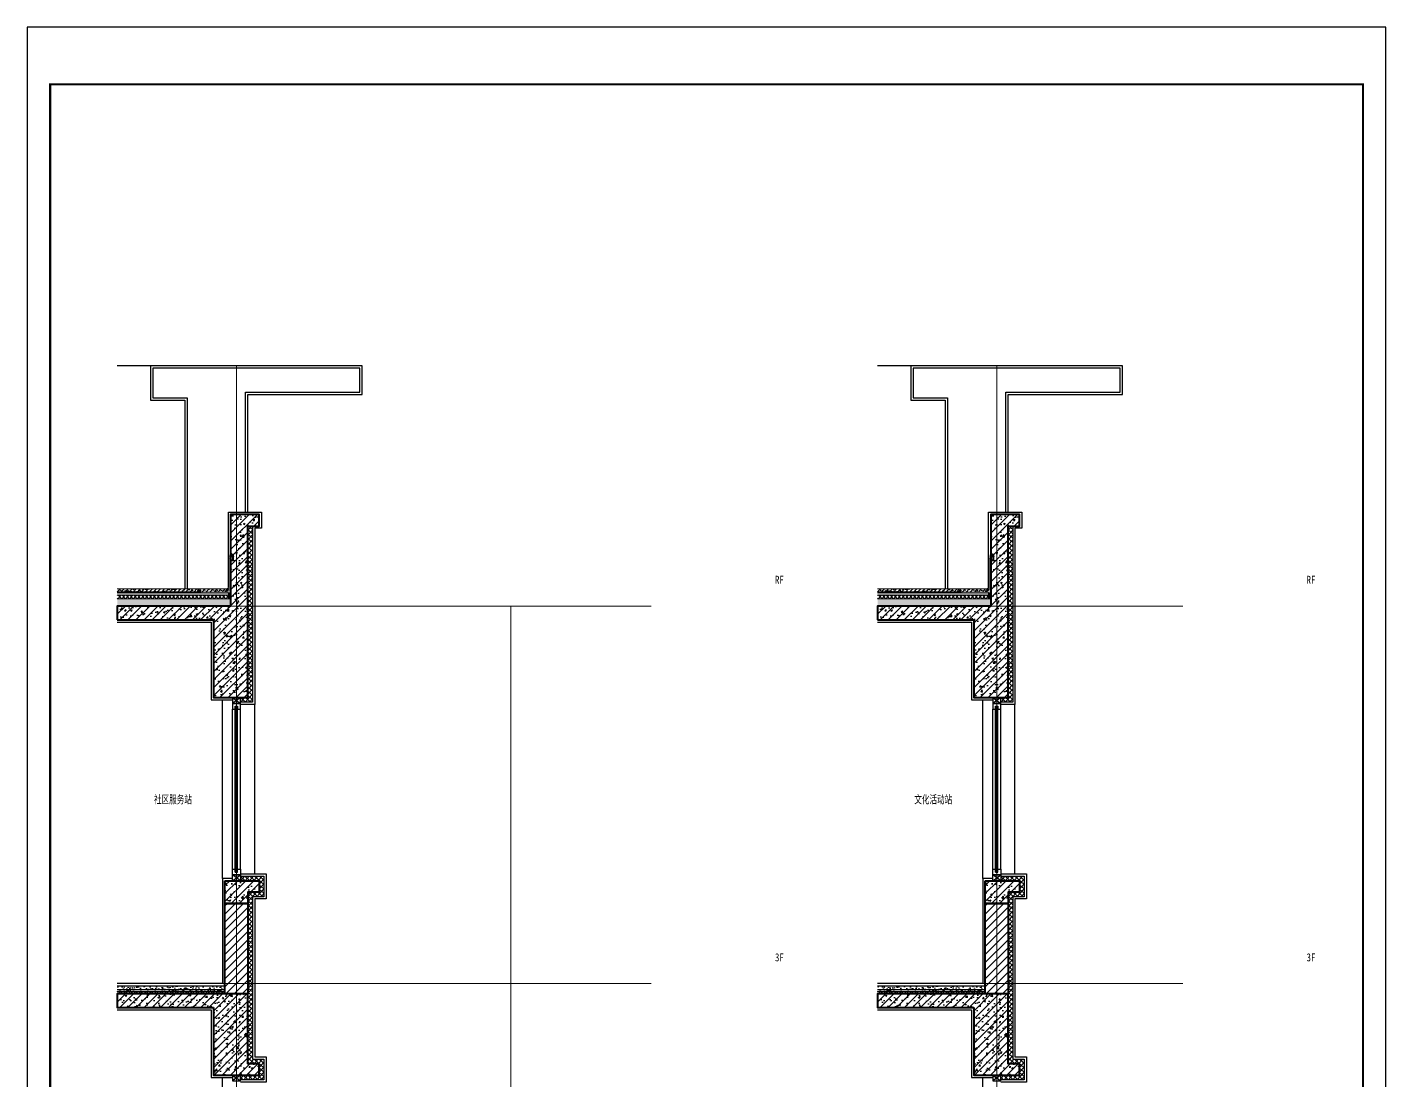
# Model space of a CAD drawing. Extents: x 1188826 to 1909461, y 608442 to 1651179.
# Drawn here: x 1278970 to 1290850, y 633941 to 643152 of the extents above; entities that cross this region are included whole.
import ezdxf

# ---------------------------------------------------------------- set-up
doc = ezdxf.new("R2010")
doc.units = 0
doc.header["$LTSCALE"] = 1000
doc.header["$MEASUREMENT"] = 0
for name, pattern in [('ACAD_ISO10W100', [18.5, 12, -3, 0.5, -3]), ('DOTE', [2.42, 2, -0.2, 0.02, -0.2]), ('HIDDEN2', [0.1875, 0.125, -0.0625])]:
    doc.linetypes.add(name, pattern=pattern)
for name, color, linetype, lineweight in [('3-大样填充', 8, 'Continuous', 5), ('DOTE', 19, 'DOTE', 9), ('PUB_HATCH', 8, 'Continuous', 9), ('WALL', 9, 'Continuous', 40), ('粉刷', 37, 'Continuous', 9)]:
    doc.layers.add(name, color=color, linetype=linetype, lineweight=lineweight)
for name, color, linetype in [('A-HATH(填充)', 8, 'Continuous'), ('A-LM-W(窗框)', 146, 'Continuous'), ('A-TEXT(房间)', 243, 'Continuous'), ('A-WA-I(保温层)', 40, 'Continuous'), ('A-WA-M(面层)', 43, 'Continuous'), ('PUB_TEXT', 4, 'Continuous'), ('图框', 140, 'Continuous'), ('立面-2', 45, 'Continuous'), ('辅助线', 251, 'Continuous'), ('防水层', 192, 'Continuous')]:
    doc.layers.add(name, color=color, linetype=linetype)
doc.styles.add('TXT', font='simplex.shx', dxfattribs={"width": 0.8, "bigfont": 'hztxt.shx'})
doc.styles.add('黑体', font='simhei.ttf')
pattern_1 = [(47.8624052, (-18682.97, 1), (-20.97382044, 18.97631373), []), (137.8624052, (-18682.97, 1), (-18.97631373, -20.97382044), [])]
pattern_2 = [(47.8624052, (-12035.2, 1), (-20.97382044, 18.97631373), []), (137.8624052, (-12035.2, 1), (-18.97631373, -20.97382044), [])]

msp = doc.modelspace()

# ---------------------------------------------------------------- hatches: boundary and pattern name
at = {"layer": '3-大样填充'}
h = msp.add_hatch(dxfattribs=at)
h.set_pattern_fill('粉刷', color=256, scale=10)
h.set_pattern_definition([(37.5, (6698.922, 1171623.02), (-1.25986716, 38.5364754), [0, -30.4, 0, -34, 0, -32.5]), (7.5, (6698.92, 1171623.02), (35.3955341, 56.4429213), [0, -16.4, 0, -27.4, 0, -10.5]), (327.5, (6674.322, 1171623.02), (62.2828372, 0.1131811), [0, -10, 0, -36, 0, -47]), (317.5, (6674.32, 1171623.02), (60.122532, 17.5535113), [0, -5, 0, -23.6, 0, -27])])
h.paths.add_polyline_path([(1280699, 634721), (1280699, 634741), (1279757, 634741), (1279757, 634721)])
h = msp.add_hatch(dxfattribs=at)
h.set_pattern_fill('ANSI37,_O', color=256, scale=20)
h.set_pattern_definition([(45, (6698.922, 1171633.02), (-22.4506403, 22.4506403), []), (135, (6698.922, 1171633.02), (-22.4506403, -22.4506403), [])])
h.paths.add_polyline_path([(1280699, 634701), (1280699, 634721), (1279757, 634721), (1279757, 634701)])
h = msp.add_hatch(dxfattribs=at)
h.set_pattern_fill('粉刷', color=256, scale=10)
h.set_pattern_definition([(37.5, (13346.69, 1171623.02), (-1.25986716, 38.5364754), [0, -30.4, 0, -34, 0, -32.5]), (7.5, (13346.69, 1171623.02), (35.3955341, 56.4429213), [0, -16.4, 0, -27.4, 0, -10.5]), (327.5, (13322.09, 1171623.02), (62.2828372, 0.1131811), [0, -10, 0, -36, 0, -47]), (317.5, (13322.09, 1171623.02), (60.122532, 17.5535113), [0, -5, 0, -23.6, 0, -27])])
h.paths.add_polyline_path([(1287347, 634721), (1287347, 634741), (1286405, 634741), (1286405, 634721)])
h = msp.add_hatch(dxfattribs=at)
h.set_pattern_fill('ANSI37,_O', color=256, scale=20)
h.set_pattern_definition([(45, (13346.69, 1171633.02), (-22.4506403, 22.4506403), []), (135, (13346.69, 1171633.02), (-22.4506403, -22.4506403), [])])
h.paths.add_polyline_path([(1287347, 634701), (1287347, 634721), (1286405, 634721), (1286405, 634701)])
at = {"layer": 'A-HATH(填充)'}
h = msp.add_hatch(dxfattribs=at)
h.set_pattern_fill('钢筋混凝土', color=256, scale=20, style=0)
h.set_pattern_definition([(45, (-31778.207, 9195.664), (-35.355339, 35.355339), []), (50, (-31778.21, 9195.66), (143.4520365, -12.550427), [15, -165]), (355, (-31778.2, 9195.66), (-27.750267, 150.438427), [12, -132]), (100.4514, (-31766.25, 9194.62), (115.701876, 137.887908), [12.748038, -140.228422]), (46.1842, (-31778.2, 9235.66), (213.44821, -33.103803), [22.5, -247.5]), (96.6356, (-31760.42, 9232.9), (186.93254, 194.823574), [19.122058, -210.3426]), (351.1842, (-31778.2, 9235.66), (186.93239, 194.82372), [18, -198]), (21, (-31758.21, 9225.66), (119.38141, -80.523778), [15, -165]), (326, (-31758.2, 9225.66), (48.663066, 145.030009), [12, -132]), (71.4514, (-31748.26, 9218.95), (168.044526, 64.5061), [12.748038, -140.228422]), (37.5, (-31778.207, 9195.664), (2.431971, 66.5787708), [0, -130.4, 0, -134, 0, -132.5]), (7.5, (-31778.21, 9195.664), (52.6139075, 78.8823424), [0, -76.4, 0, -127.4, 0, -50.5]), (327.5, (-31822.807, 9195.664), (106.7644872, -4.5109743), [0, -50, 0, -156, 0, -207]), (317.5, (-31842.81, 9195.66), (116.637234, 20.0209965), [0, -65, 0, -103.6, 0, -147])])
h.paths.add_polyline_path([(1279757, 637971), (1280599, 637971), (1280599, 637291), (1280899, 637291), (1280899, 638791), (1280999, 638791), (1280999, 638891), (1280749, 638891), (1280749, 638091), (1279757, 638091)])
h = msp.add_hatch(dxfattribs=at)
h.set_pattern_fill('钢筋混凝土', color=256, scale=20, style=0)
h.set_pattern_definition([(45, (-25130.44, 9195.664), (-35.355339, 35.355339), []), (50, (-25130.44, 9195.66), (143.4520365, -12.550427), [15, -165]), (355, (-25130.44, 9195.66), (-27.750267, 150.438427), [12, -132]), (100.4514, (-25118.48, 9194.62), (115.701876, 137.887908), [12.748038, -140.228422]), (46.1842, (-25130.44, 9235.66), (213.44821, -33.103803), [22.5, -247.5]), (96.6356, (-25112.65, 9232.9), (186.93254, 194.823574), [19.122058, -210.3426]), (351.1842, (-25130.44, 9235.66), (186.93239, 194.82372), [18, -198]), (21, (-25110.44, 9225.66), (119.38141, -80.523778), [15, -165]), (326, (-25110.44, 9225.66), (48.663066, 145.030009), [12, -132]), (71.4514, (-25100.49, 9218.95), (168.044526, 64.5061), [12.748038, -140.228422]), (37.5, (-25130.44, 9195.664), (2.431971, 66.5787708), [0, -130.4, 0, -134, 0, -132.5]), (7.5, (-25130.44, 9195.664), (52.6139075, 78.8823424), [0, -76.4, 0, -127.4, 0, -50.5]), (327.5, (-25175.04, 9195.664), (106.7644872, -4.5109743), [0, -50, 0, -156, 0, -207]), (317.5, (-25195.04, 9195.66), (116.637234, 20.0209965), [0, -65, 0, -103.6, 0, -147])])
h.paths.add_polyline_path([(1286405, 637971), (1287247, 637971), (1287247, 637291), (1287547, 637291), (1287547, 638791), (1287647, 638791), (1287647, 638891), (1287397, 638891), (1287397, 638091), (1286405, 638091)])
h = msp.add_hatch(dxfattribs=at)
h.set_pattern_fill('钢筋混凝土', color=256, scale=20, style=0)
h.set_pattern_definition([(45, (-1528.85, -5e-07), (-35.355339, 35.355339), []), (50, (-1528.85, -5e-07), (143.452037, -12.550427), [15, -165]), (355, (-1528.85, -5e-07), (-27.750267, 150.438427), [12, -132]), (100.4514, (-1516.9, -1.05), (115.701876, 137.887908), [12.748038, -140.228422]), (46.1842, (-1528.85, 40), (213.44821, -33.103803), [22.5, -247.5]), (96.6356, (-1511.06, 37.24), (186.93254, 194.823574), [19.122058, -210.3426]), (351.1842, (-1528.85, 40), (186.93239, 194.82372), [18, -198]), (21, (-1508.85, 30), (119.38141, -80.523778), [15, -165]), (326, (-1508.85, 30), (48.663066, 145.030009), [12, -132]), (71.4514, (-1498.9, 23.29), (168.044526, 64.5061), [12.748038, -140.228422]), (37.5, (-1528.85, -5e-07), (2.431971, 66.5787708), [0, -130.4, 0, -134, 0, -132.5]), (7.5, (-1528.85, -5e-07), (52.6139075, 78.8823424), [0, -76.4, 0, -127.4, 0, -50.5]), (327.5, (-1573.45, -5e-07), (106.7644872, -4.5109743), [0, -50, 0, -156, 0, -207]), (317.5, (-1593.45, -5e-07), (116.637234, 20.0209965), [0, -65, 0, -103.6, 0, -147])])
h.paths.add_polyline_path([(1280699, 635691), (1280999, 635691), (1280999, 635591), (1280899, 635591), (1280899, 635491), (1280699, 635491)])
h = msp.add_hatch(dxfattribs=at)
h.set_pattern_fill('钢筋混凝土', color=256, scale=20, style=0)
h.set_pattern_definition([(45, (5118.917, -5e-07), (-35.355339, 35.355339), []), (50, (5118.92, -5e-07), (143.452037, -12.550427), [15, -165]), (355, (5118.92, -5e-07), (-27.750267, 150.438427), [12, -132]), (100.4514, (5130.87, -1.05), (115.701876, 137.887908), [12.748038, -140.228422]), (46.1842, (5118.92, 40), (213.44821, -33.103803), [22.5, -247.5]), (96.6356, (5136.7, 37.24), (186.93254, 194.823574), [19.122058, -210.3426]), (351.1842, (5118.92, 40), (186.93239, 194.82372), [18, -198]), (21, (5138.92, 30), (119.38141, -80.523778), [15, -165]), (326, (5138.92, 30), (48.663066, 145.030009), [12, -132]), (71.4514, (5148.87, 23.29), (168.044526, 64.5061), [12.748038, -140.228422]), (37.5, (5118.917, -5e-07), (2.431971, 66.5787708), [0, -130.4, 0, -134, 0, -132.5]), (7.5, (5118.92, -5e-07), (52.6139075, 78.8823424), [0, -76.4, 0, -127.4, 0, -50.5]), (327.5, (5074.317, -5e-07), (106.7644872, -4.5109743), [0, -50, 0, -156, 0, -207]), (317.5, (5054.32, -5e-07), (116.637234, 20.0209965), [0, -65, 0, -103.6, 0, -147])])
h.paths.add_polyline_path([(1287347, 635691), (1287647, 635691), (1287647, 635591), (1287547, 635591), (1287547, 635491), (1287347, 635491)])
h = msp.add_hatch(dxfattribs=at)
h.set_pattern_fill('钢筋混凝土', color=256, scale=20, style=0)
h.set_pattern_definition([(45, (-18702.944, 0), (-35.355339, 35.355339), []), (50, (-18702.94, 0), (143.452037, -12.550427), [15, -165]), (355, (-18702.94, 0), (-27.750267, 150.438427), [12, -132]), (100.4514, (-18690.99, -1.05), (115.701876, 137.887908), [12.748038, -140.228422]), (46.1842, (-18702.94, 40), (213.44821, -33.103803), [22.5, -247.5]), (96.6356, (-18685.16, 37.24), (186.93254, 194.823574), [19.122058, -210.3426]), (351.1842, (-18702.94, 40), (186.93239, 194.82372), [18, -198]), (21, (-18682.94, 30), (119.38141, -80.523778), [15, -165]), (326, (-18682.94, 30), (48.663066, 145.030009), [12, -132]), (71.4514, (-18673, 23.29), (168.044526, 64.5061), [12.748038, -140.228422]), (37.5, (-18702.944, 0), (2.431971, 66.5787708), [0, -130.4, 0, -134, 0, -132.5]), (7.5, (-18702.944, 0), (52.6139075, 78.8823424), [0, -76.4, 0, -127.4, 0, -50.5]), (327.5, (-18747.544, 0), (106.7644872, -4.5109743), [0, -50, 0, -156, 0, -207]), (317.5, (-18767.54, 0), (116.637234, 20.0209965), [0, -65, 0, -103.6, 0, -147])])
h.paths.add_polyline_path([(1280599, 634581), (1280599, 633991), (1280999, 633991), (1280999, 634091), (1280899, 634091), (1280899, 634701), (1279757, 634701), (1279757, 634581)])
h = msp.add_hatch(dxfattribs=at)
h.set_pattern_fill('钢筋混凝土', color=256, scale=20, style=0)
h.set_pattern_definition([(45, (-12055.176, 0), (-35.355339, 35.355339), []), (50, (-12055.18, 0), (143.452037, -12.550427), [15, -165]), (355, (-12055.18, 0), (-27.750267, 150.438427), [12, -132]), (100.4514, (-12043.22, -1.05), (115.701876, 137.887908), [12.748038, -140.228422]), (46.1842, (-12055.18, 40), (213.44821, -33.103803), [22.5, -247.5]), (96.6356, (-12037.39, 37.24), (186.93254, 194.823574), [19.122058, -210.3426]), (351.1842, (-12055.18, 40), (186.93239, 194.82372), [18, -198]), (21, (-12035.18, 30), (119.38141, -80.523778), [15, -165]), (326, (-12035.18, 30), (48.663066, 145.030009), [12, -132]), (71.4514, (-12025.23, 23.29), (168.044526, 64.5061), [12.748038, -140.228422]), (37.5, (-12055.176, 0), (2.431971, 66.5787708), [0, -130.4, 0, -134, 0, -132.5]), (7.5, (-12055.176, 0), (52.6139075, 78.8823424), [0, -76.4, 0, -127.4, 0, -50.5]), (327.5, (-12099.776, 0), (106.7644872, -4.5109743), [0, -50, 0, -156, 0, -207]), (317.5, (-12119.78, 0), (116.637234, 20.0209965), [0, -65, 0, -103.6, 0, -147])])
h.paths.add_polyline_path([(1287247, 634581), (1287247, 633991), (1287647, 633991), (1287647, 634091), (1287547, 634091), (1287547, 634701), (1286405, 634701), (1286405, 634581)])
at = {"layer": 'PUB_HATCH'}
h = msp.add_hatch(dxfattribs=at)
h.set_pattern_fill('多孔材料', color=256, scale=10, angle=2.8624, style=0)
h.set_pattern_definition(pattern_1)
h.paths.add_polyline_path([(1280939, 638791), (1280899, 638791), (1280899, 637291), (1280834, 637291), (1280834, 637251), (1280939, 637251)])
h = msp.add_hatch(dxfattribs=at)
h.set_pattern_fill('多孔材料', color=256, scale=10, angle=2.8624, style=0)
h.set_pattern_definition(pattern_2)
h.paths.add_polyline_path([(1287587, 638791), (1287547, 638791), (1287547, 637291), (1287482, 637291), (1287482, 637251), (1287587, 637251)])
h = msp.add_hatch(dxfattribs=at)
h.set_pattern_fill('钢筋混凝土', color=256, scale=10, style=0)
h.set_pattern_definition([(45, (-57475.85, 14948.714), (-17.67766953, 17.67766953), []), (50, (-57475.85, 14948.714), (71.7260183, -6.2752135), [7.5, -82.5]), (355, (-57475.85, 14948.714), (-13.8751334, 75.2192134), [6, -66]), (100.4514, (-57469.87, 14948.19), (57.8509382, 68.9439542), [6.374019, -70.1142112]), (46.1842, (-57475.85, 14968.71), (106.724105, -16.5519014), [11.25, -123.75]), (96.6356, (-57466.96, 14967.33), (93.4662706, 97.411787), [9.561029, -105.1713]), (351.1842, (-57475.85, 14968.71), (93.4661945, 97.41186), [9, -99]), (21, (-57465.85, 14963.714), (59.6907052, -40.261889), [7.5, -82.5]), (326, (-57465.85, 14963.714), (24.3315332, 72.5150045), [6, -66]), (71.4514, (-57460.875, 14960.36), (84.022263, 32.2530497), [6.374019, -70.1142112]), (37.5, (-57475.85, 14948.714), (1.21598553, 33.2893854), [0, -65.2, 0, -67, 0, -66.25]), (7.5, (-57475.85, 14948.714), (26.30695374, 39.4411712), [0, -38.2, 0, -63.7, 0, -25.25]), (327.5, (-57498.15, 14948.714), (53.3822436, -2.25548717), [0, -25, 0, -78, 0, -103.5]), (317.5, (-57508.15, 14948.714), (58.318617, 10.0104982), [0, -32.5, 0, -51.8, 0, -73.5])])
edge = h.paths.add_edge_path()
edge.add_line((1279757, 638241), (1279757, 638216))
edge.add_line((1279757, 638216), (1280605, 638216))
edge.add_line((1280605, 638216), (1280607, 638219))
edge.add_line((1280607, 638219), (1280710, 638218))
edge.add_arc((1280709, 638240), 22, 270.5308, 361.598)
edge.add_line((1280732, 638241), (1280732, 638261))
edge.add_line((1280732, 638261), (1280729, 638261))
edge.add_arc((1280709, 638261), 20, -90.0001, 0, ccw=False)
edge.add_line((1280709, 638241), (1279757, 638241))
h = msp.add_hatch(dxfattribs=at)
h.set_pattern_fill('AR-SAND', color=256, scale=5, style=0)
h.set_pattern_definition([(37.5, (-18552.944, 0), (-0.400007824, 12.23533093), [0, -9.652, 0, -10.795, 0, -10.31875]), (7.5, (-18552.944, 0), (11.23808208, 17.92062751), [0, -5.207, 0, -8.6995, 0, -3.33375]), (327.5, (-18560.755, 0), (19.774809256, 0.03592962), [0, -3.175, 0, -11.43, 0, -14.9225]), (317.5, (-18560.755, 0), (19.08891131, 5.57323308), [0, -1.5875, 0, -7.493, 0, -8.5725])])
h.paths.add_polyline_path([(1279757, 638216), (1279757, 638206), (1280729, 638206), (1280729, 638216)])
h = msp.add_hatch(dxfattribs=at)
h.set_pattern_fill('AR-SAND', color=256, scale=5, style=0)
h.set_pattern_definition([(37.5, (-193368.145, -27927.669), (-0.400007824, 12.235330933), [0, -9.652, 0, -10.795, 0, -10.31875]), (7.5, (-193368.145, -27927.669), (11.23808208, 17.92062751), [0, -5.207, 0, -8.6995, 0, -3.33375]), (327.5, (-193375.956, -27927.669), (19.774809256, 0.03592962), [0, -3.175, 0, -11.43, 0, -14.9225]), (317.5, (-193375.956, -27927.669), (19.08891131, 5.57323308), [0, -1.5875, 0, -7.493, 0, -8.5725])])
h.paths.add_polyline_path([(1279757, 638206), (1279757, 638186), (1280727, 638187), (1280727, 638207), (1280538, 638206)])
h = msp.add_hatch(dxfattribs=at)
h.set_pattern_fill('ANSI37', color=256, scale=5, style=0)
h.set_pattern_definition([(135, (564450.415, 2670226.4505), (5.612660076, 5.612660076), []), (45, (564450.415, 2670226.4505), (5.612660076, -5.612660076), [])])
h.paths.add_polyline_path([(1280749, 638206), (1280729, 638206), (1280729, 638156), (1280749, 638156)])
h = msp.add_hatch(dxfattribs=at)
h.set_pattern_fill('钢筋混凝土', color=256, scale=10, style=0)
h.set_pattern_definition([(45, (-50828.08, 14948.714), (-17.67766953, 17.67766953), []), (50, (-50828.08, 14948.714), (71.7260183, -6.2752135), [7.5, -82.5]), (355, (-50828.08, 14948.714), (-13.8751334, 75.2192134), [6, -66]), (100.4514, (-50822.104, 14948.19), (57.8509382, 68.9439542), [6.374019, -70.1142112]), (46.1842, (-50828.08, 14968.71), (106.724105, -16.5519014), [11.25, -123.75]), (96.6356, (-50819.19, 14967.33), (93.4662706, 97.411787), [9.561029, -105.1713]), (351.1842, (-50828.08, 14968.71), (93.4661945, 97.41186), [9, -99]), (21, (-50818.08, 14963.714), (59.6907052, -40.261889), [7.5, -82.5]), (326, (-50818.08, 14963.714), (24.3315332, 72.5150045), [6, -66]), (71.4514, (-50813.11, 14960.36), (84.022263, 32.2530497), [6.374019, -70.1142112]), (37.5, (-50828.08, 14948.714), (1.21598553, 33.2893854), [0, -65.2, 0, -67, 0, -66.25]), (7.5, (-50828.08, 14948.714), (26.30695374, 39.4411712), [0, -38.2, 0, -63.7, 0, -25.25]), (327.5, (-50850.38, 14948.714), (53.3822436, -2.25548717), [0, -25, 0, -78, 0, -103.5]), (317.5, (-50860.38, 14948.714), (58.318617, 10.0104982), [0, -32.5, 0, -51.8, 0, -73.5])])
edge = h.paths.add_edge_path()
edge.add_line((1286405, 638241), (1286405, 638216))
edge.add_line((1286405, 638216), (1287253, 638216))
edge.add_line((1287253, 638216), (1287255, 638219))
edge.add_line((1287255, 638219), (1287357, 638218))
edge.add_arc((1287357, 638240), 22, 270.5308, 361.598)
edge.add_line((1287379, 638241), (1287379, 638261))
edge.add_line((1287379, 638261), (1287377, 638261))
edge.add_arc((1287357, 638261), 20, -90.0001, 0, ccw=False)
edge.add_line((1287357, 638241), (1286405, 638241))
h = msp.add_hatch(dxfattribs=at)
h.set_pattern_fill('AR-SAND', color=256, scale=5, style=0)
h.set_pattern_definition([(37.5, (-11905.176, 0), (-0.400007824, 12.23533093), [0, -9.652, 0, -10.795, 0, -10.31875]), (7.5, (-11905.176, 0), (11.23808208, 17.92062751), [0, -5.207, 0, -8.6995, 0, -3.33375]), (327.5, (-11912.987, 0), (19.774809256, 0.03592962), [0, -3.175, 0, -11.43, 0, -14.9225]), (317.5, (-11912.987, 0), (19.08891131, 5.57323308), [0, -1.5875, 0, -7.493, 0, -8.5725])])
h.paths.add_polyline_path([(1286405, 638216), (1286405, 638206), (1287377, 638206), (1287377, 638216)])
h = msp.add_hatch(dxfattribs=at)
h.set_pattern_fill('AR-SAND', color=256, scale=5, style=0)
h.set_pattern_definition([(37.5, (-186720.377, -27927.669), (-0.400007824, 12.235330933), [0, -9.652, 0, -10.795, 0, -10.31875]), (7.5, (-186720.377, -27927.669), (11.23808208, 17.92062751), [0, -5.207, 0, -8.6995, 0, -3.33375]), (327.5, (-186728.188, -27927.669), (19.774809256, 0.03592962), [0, -3.175, 0, -11.43, 0, -14.9225]), (317.5, (-186728.188, -27927.669), (19.08891131, 5.57323308), [0, -1.5875, 0, -7.493, 0, -8.5725])])
h.paths.add_polyline_path([(1286405, 638206), (1286405, 638186), (1287375, 638187), (1287375, 638207), (1287186, 638206)])
h = msp.add_hatch(dxfattribs=at)
h.set_pattern_fill('ANSI37', color=256, scale=5, style=0)
h.set_pattern_definition([(135, (571098.183, 2670226.4505), (5.612660076, 5.612660076), []), (45, (571098.183, 2670226.4505), (5.612660076, -5.612660076), [])])
h.paths.add_polyline_path([(1287397, 638206), (1287377, 638206), (1287377, 638156), (1287397, 638156)])
h = msp.add_hatch(dxfattribs=at)
h.set_pattern_fill('ANSI37', color=256, scale=15, style=0)
h.set_pattern_definition([(45, (-57475.85, 14948.714), (-16.83798023, 16.83798023), []), (135, (-57475.85, 14948.714), (-16.83798023, -16.83798023), [])])
h.paths.add_polyline_path([(1279757, 638186), (1279757, 638156), (1280729, 638156), (1280729, 638186)])
h = msp.add_hatch(dxfattribs=at)
h.set_pattern_fill('加气混凝土', color=256, scale=7.5, style=0)
h.set_pattern_definition([(0, (-57449.3, 14921.26), (45, 90), [0, -90]), (0, (-57501.95, 14909.11), (45, 90), [0, -90]), (0, (-57472.7, 14908.21), (45, 90), [0, -90]), (0, (-57440.75, 14934.76), (45, 90), [0, -90]), (0, (-57478.1, 14903.71), (45, 90), [0, -90]), (0, (-57431.75, 14991.46), (45, 90), [0, -90]), (0, (-57459.2, 14984.26), (45, 90), [0, -90]), (0, (-57444.8, 14973.01), (45, 90), [0, -90]), (0, (-57518.15, 14971.21), (45, 90), [0, -90]), (0, (-57474.05, 14967.16), (45, 90), [0, -90]), (0, (-57491.15, 14944.21), (45, 90), [0, -90]), (0, (-57490.25, 14910.46), (45, 90), [0, -90]), (0, (-57456.5, 14906.86), (45, 90), [0, -90]), (0, (-57431.75, 14946.46), (45, 90), [0, -90]), (0, (-57515.9, 14932.51), (45, 90), [0, -90]), (0, (-57508.25, 14947.81), (45, 90), [0, -90]), (0, (-57473.15, 14941.51), (45, 90), [0, -90]), (0, (-57485.75, 14928.46), (45, 90), [0, -90]), (0, (-57492.95, 14958.16), (45, 90), [0, -90]), (0, (-57481.7, 14991.91), (45, 90), [0, -90]), (0, (-57512.3, 14913.61), (45, 90), [0, -90]), (0, (-57462.8, 14973.46), (45, 90), [0, -90]), (0, (-57504.65, 14974.81), (45, 90), [0, -90]), (0, (-57511.85, 14986.51), (45, 90), [0, -90]), (130.601294, (-57437.2777, 14963.2854), (-224.999997515, 270.00000118), [3.951233, -1655.56665]), (18.4349488, (-57443.706, 14965), (224.99999917, 89.99999934), [4.065786, -565.144185]), (90, (-57443.706, 14961.143), (45, 90), [3.8571426, -176.1428475]), (161.565051, (-57439.849, 14959.857), (-225.00000113, 89.99999329), [4.065786, -565.144185]), (53.1301023, (-57439.849, 14959.857), (45.00000009, 89.99999996), [4.2857145, -445.714275]), (135, (-57436.42, 14914), (-45.00000544, 89.9999939), [3.636549, -250.92189]), (45, (-57441.563, 14914), (44.9999997, 89.99999964), [3.636549, -250.92189]), (135, (-57438.992, 14911.428), (-45.00000544, 89.9999939), [3.636549, -250.92189]), (45, (-57438.992, 14911.428), (44.9999997, 89.99999964), [3.636549, -250.92189]), (116.565051, (-57479.71, 14974.43), (-8e-06, 179.999995), [4.791574, -95.831475]), (180, (-57481.85, 14978.71), (-45, 90), [5.1428574, -84.8571375]), (63.434949, (-57489.135, 14974.43), (4e-07, 179.999999), [4.791574, -95.831475]), (116.565051, (-57486.99, 14970.14), (-8e-06, 179.999995), [4.791574, -95.831475]), (0, (-57486.99, 14970.14), (45, 90), [5.1428574, -84.8571375]), (63.434949, (-57481.85, 14970.14), (4e-07, 179.999999), [4.791574, -95.831475]), (107.102728, (-57445.849, 14943.9997), (-134.999994839, 450.000000726), [5.829202, -2442.435375]), (143.972626, (-57447.5634, 14949.571), (-854.99998916, 629.999999287), [5.829202, -1218.303]), (180, (-57452.28, 14953), (-45, 90), [5.5714284, -84.428565]), (36.0273733, (-57462.5634, 14949.571), (854.999993681, 629.999993208), [5.829202, -1218.303]), (71.5650511, (-57464.278, 14944.428), (135.00000069, 449.99999923), [5.4210474, -563.78892]), (107.102728, (-57462.5634, 14938.8568), (-134.999994839, 450.000000726), [5.829202, -2442.435375]), (143.972626, (-57457.849, 14935.428), (-854.99998916, 629.999999287), [5.829202, -1218.303]), (0, (-57457.85, 14935.43), (45, 90), [5.5714284, -84.428565]), (36.0273733, (-57452.2777, 14935.428), (854.999993681, 629.999993208), [5.829202, -1218.303]), (71.5650511, (-57447.563, 14938.857), (135.00000069, 449.99999923), [5.4210474, -563.78892]), (150.255118, (-57444.992, 14986), (-135.00000032, 89.999998885), [3.455253, -722.14794]), (90, (-57447.99, 14984.285), (45, 90), [3.4285716, -176.5714125]), (29.7448813, (-57447.992, 14984.285), (135.00000008, 89.99999958), [3.455253, -722.14794]), (116.565051, (-57465.99, 14922.14), (-8e-06, 179.999995), [4.791574, -95.831475]), (168.690067, (-57468.135, 14926.428), (-405.0000003, 89.99999774), [4.370588, -913.452825]), (41.1859251, (-57475.849, 14924.2854), (1124.999993184, 989.999991343), [4.5557766, -1908.8703]), (90, (-57475.85, 14920), (45, 90), [4.2857145, -175.714275]), (138.814074, (-57472.4205, 14916.9997), (-1124.999980004, 990.000006305), [4.5557766, -1908.8703]), (16.6992442, (-57472.4205, 14916.9997), (1484.999988827, 449.999995287), [4.4744175, -1874.780625]), (60.9453959, (-57468.135, 14918.2854), (44.99999988, 89.999999204), [4.412413, -1848.800925]), (109.983106, (-57503.7062, 14959.8568), (-225.000000847, 629.999998333), [5.0163003, -2101.829625]), (155.556045, (-57505.4205, 14964.571), (-585.00000223, 269.99999439), [5.178448, -2169.769725]), (24.4439547, (-57514.849, 14964.571), (585.000000292, 269.999998701), [5.178448, -2169.769725]), (70.0168934, (-57516.5634, 14959.8568), (225.000000678, 629.999998437), [5.0163003, -2101.829625]), (109.983106, (-57514.849, 14955.1425), (-225.000000847, 629.999998333), [5.0163003, -2101.829625]), (160.016893, (-57510.135, 14953.428), (-225.000000132, 89.9999959), [5.0163003, -1048.406625]), (19.9831065, (-57510.135, 14953.428), (224.999998765, 89.999999857), [5.0163003, -1048.406625]), (70.0168934, (-57505.4205, 14955.1425), (225.000000678, 629.999998437), [5.0163003, -2101.829625]), (122.005383, (-57470.278, 14951.714), (-45.00000604, 89.999995406), [4.043135, -845.0151]), (18.4349488, (-57476.278, 14953.857), (224.99999917, 89.99999934), [4.065786, -565.144185]), (90, (-57476.278, 14950), (45, 90), [3.8571426, -176.1428475]), (161.565051, (-57472.42, 14948.714), (-225.00000113, 89.99999329), [4.065786, -565.144185]), (54.4623222, (-57472.4205, 14948.714), (314.999999544, 449.999999326), [3.6867105, -1544.731725]), (116.565051, (-57496.42, 14929.86), (-8e-06, 179.999995), [4.791574, -95.831475]), (180, (-57498.56, 14934.14), (-45, 90), [4.7142855, -85.28571]), (59.0362434, (-57505.849, 14929.857), (45.000000146, 89.999999563), [4.997959, -1044.5733]), (120.963756, (-57503.278, 14925.571), (-45.00000615, 89.999995867), [4.997959, -1044.5733]), (0, (-57503.28, 14925.57), (45, 90), [4.7142855, -85.28571]), (63.434949, (-57498.56, 14925.57), (4e-07, 179.999999), [4.791574, -95.831475])])
h.paths.add_polyline_path([(1279757, 638156), (1279757, 638091), (1280749, 638091), (1280749, 638156)])
h = msp.add_hatch(dxfattribs=at)
h.set_pattern_fill('ANSI37', color=256, scale=15, style=0)
h.set_pattern_definition([(45, (-50828.08, 14948.714), (-16.83798023, 16.83798023), []), (135, (-50828.08, 14948.714), (-16.83798023, -16.83798023), [])])
h.paths.add_polyline_path([(1286405, 638186), (1286405, 638156), (1287377, 638156), (1287377, 638186)])
h = msp.add_hatch(dxfattribs=at)
h.set_pattern_fill('加气混凝土', color=256, scale=7.5, style=0)
h.set_pattern_definition([(0, (-50801.53, 14921.26), (45, 90), [0, -90]), (0, (-50854.18, 14909.11), (45, 90), [0, -90]), (0, (-50824.93, 14908.21), (45, 90), [0, -90]), (0, (-50792.98, 14934.76), (45, 90), [0, -90]), (0, (-50830.33, 14903.71), (45, 90), [0, -90]), (0, (-50783.98, 14991.46), (45, 90), [0, -90]), (0, (-50811.43, 14984.26), (45, 90), [0, -90]), (0, (-50797.03, 14973.01), (45, 90), [0, -90]), (0, (-50870.38, 14971.21), (45, 90), [0, -90]), (0, (-50826.28, 14967.16), (45, 90), [0, -90]), (0, (-50843.38, 14944.21), (45, 90), [0, -90]), (0, (-50842.48, 14910.46), (45, 90), [0, -90]), (0, (-50808.73, 14906.86), (45, 90), [0, -90]), (0, (-50783.98, 14946.46), (45, 90), [0, -90]), (0, (-50868.13, 14932.51), (45, 90), [0, -90]), (0, (-50860.48, 14947.81), (45, 90), [0, -90]), (0, (-50825.38, 14941.51), (45, 90), [0, -90]), (0, (-50837.98, 14928.46), (45, 90), [0, -90]), (0, (-50845.18, 14958.16), (45, 90), [0, -90]), (0, (-50833.93, 14991.91), (45, 90), [0, -90]), (0, (-50864.53, 14913.61), (45, 90), [0, -90]), (0, (-50815.03, 14973.46), (45, 90), [0, -90]), (0, (-50856.88, 14974.81), (45, 90), [0, -90]), (0, (-50864.08, 14986.51), (45, 90), [0, -90]), (130.601294, (-50789.5097, 14963.2854), (-224.999997515, 270.00000118), [3.951233, -1655.56665]), (18.4349488, (-50795.938, 14965), (224.99999917, 89.99999934), [4.065786, -565.144185]), (90, (-50795.94, 14961.143), (45, 90), [3.8571426, -176.1428475]), (161.565051, (-50792.081, 14959.857), (-225.00000113, 89.99999329), [4.065786, -565.144185]), (53.1301023, (-50792.081, 14959.857), (45.00000009, 89.99999996), [4.2857145, -445.714275]), (135, (-50788.653, 14914), (-45.00000544, 89.9999939), [3.636549, -250.92189]), (45, (-50793.795, 14914), (44.9999997, 89.99999964), [3.636549, -250.92189]), (135, (-50791.224, 14911.428), (-45.00000544, 89.9999939), [3.636549, -250.92189]), (45, (-50791.224, 14911.428), (44.9999997, 89.99999964), [3.636549, -250.92189]), (116.565051, (-50831.94, 14974.43), (-8e-06, 179.999995), [4.791574, -95.831475]), (180, (-50834.08, 14978.71), (-45, 90), [5.1428574, -84.8571375]), (63.434949, (-50841.37, 14974.43), (4e-07, 179.999999), [4.791574, -95.831475]), (116.565051, (-50839.22, 14970.14), (-8e-06, 179.999995), [4.791574, -95.831475]), (0, (-50839.22, 14970.14), (45, 90), [5.1428574, -84.8571375]), (63.434949, (-50834.08, 14970.14), (4e-07, 179.999999), [4.791574, -95.831475]), (107.102728, (-50798.081, 14943.9997), (-134.999994839, 450.000000726), [5.829202, -2442.435375]), (143.972626, (-50799.7954, 14949.571), (-854.99998916, 629.999999287), [5.829202, -1218.303]), (180, (-50804.51, 14953), (-45, 90), [5.5714284, -84.428565]), (36.0273733, (-50814.7954, 14949.571), (854.999993681, 629.999993208), [5.829202, -1218.303]), (71.5650511, (-50816.51, 14944.428), (135.00000069, 449.99999923), [5.4210474, -563.78892]), (107.102728, (-50814.7954, 14938.8568), (-134.999994839, 450.000000726), [5.829202, -2442.435375]), (143.972626, (-50810.081, 14935.428), (-854.99998916, 629.999999287), [5.829202, -1218.303]), (0, (-50810.08, 14935.43), (45, 90), [5.5714284, -84.428565]), (36.0273733, (-50804.5097, 14935.428), (854.999993681, 629.999993208), [5.829202, -1218.303]), (71.5650511, (-50799.795, 14938.857), (135.00000069, 449.99999923), [5.4210474, -563.78892]), (150.255118, (-50797.224, 14986), (-135.00000032, 89.999998885), [3.455253, -722.14794]), (90, (-50800.224, 14984.285), (45, 90), [3.4285716, -176.5714125]), (29.7448813, (-50800.224, 14984.285), (135.00000008, 89.99999958), [3.455253, -722.14794]), (116.565051, (-50818.22, 14922.14), (-8e-06, 179.999995), [4.791574, -95.831475]), (168.690067, (-50820.367, 14926.428), (-405.0000003, 89.99999774), [4.370588, -913.452825]), (41.1859251, (-50828.081, 14924.2854), (1124.999993184, 989.999991343), [4.5557766, -1908.8703]), (90, (-50828.08, 14920), (45, 90), [4.2857145, -175.714275]), (138.814074, (-50824.6525, 14916.9997), (-1124.999980004, 990.000006305), [4.5557766, -1908.8703]), (16.6992442, (-50824.6525, 14916.9997), (1484.999988827, 449.999995287), [4.4744175, -1874.780625]), (60.9453959, (-50820.367, 14918.2854), (44.99999988, 89.999999204), [4.412413, -1848.800925]), (109.983106, (-50855.9382, 14959.8568), (-225.000000847, 629.999998333), [5.0163003, -2101.829625]), (155.556045, (-50857.6525, 14964.571), (-585.00000223, 269.99999439), [5.178448, -2169.769725]), (24.4439547, (-50867.081, 14964.571), (585.000000292, 269.999998701), [5.178448, -2169.769725]), (70.0168934, (-50868.7954, 14959.8568), (225.000000678, 629.999998437), [5.0163003, -2101.829625]), (109.983106, (-50867.081, 14955.1425), (-225.000000847, 629.999998333), [5.0163003, -2101.829625]), (160.016893, (-50862.367, 14953.428), (-225.000000132, 89.9999959), [5.0163003, -1048.406625]), (19.9831065, (-50862.367, 14953.428), (224.999998765, 89.999999857), [5.0163003, -1048.406625]), (70.0168934, (-50857.6525, 14955.1425), (225.000000678, 629.999998437), [5.0163003, -2101.829625]), (122.005383, (-50822.51, 14951.714), (-45.00000604, 89.999995406), [4.043135, -845.0151]), (18.4349488, (-50828.51, 14953.857), (224.99999917, 89.99999934), [4.065786, -565.144185]), (90, (-50828.51, 14950), (45, 90), [3.8571426, -176.1428475]), (161.565051, (-50824.653, 14948.714), (-225.00000113, 89.99999329), [4.065786, -565.144185]), (54.4623222, (-50824.6525, 14948.714), (314.999999544, 449.999999326), [3.6867105, -1544.731725]), (116.565051, (-50848.65, 14929.86), (-8e-06, 179.999995), [4.791574, -95.831475]), (180, (-50850.795, 14934.14), (-45, 90), [4.7142855, -85.28571]), (59.0362434, (-50858.081, 14929.857), (45.000000146, 89.999999563), [4.997959, -1044.5733]), (120.963756, (-50855.51, 14925.571), (-45.00000615, 89.999995867), [4.997959, -1044.5733]), (0, (-50855.51, 14925.57), (45, 90), [4.7142855, -85.28571]), (63.434949, (-50850.795, 14925.57), (4e-07, 179.999999), [4.791574, -95.831475])])
h.paths.add_polyline_path([(1286405, 638156), (1286405, 638091), (1287397, 638091), (1287397, 638156)])
h = msp.add_hatch(dxfattribs=at)
h.set_pattern_fill('多孔材料', color=256, scale=10, angle=2.8624, style=0)
h.set_pattern_definition(pattern_1)
h.paths.add_polyline_path([(1281039, 635731), (1280834, 635731), (1280834, 635691), (1280999, 635691), (1280999, 635591), (1280899, 635591), (1280899, 635491), (1280899, 634091), (1280999, 634091), (1280999, 633991), (1280834, 633991), (1280834, 633951), (1281039, 633951), (1281039, 634131), (1280939, 634131), (1280939, 635551), (1281039, 635551)])
h = msp.add_hatch(dxfattribs=at)
h.set_pattern_fill('多孔材料', color=256, scale=10, angle=2.8624, style=0)
h.set_pattern_definition(pattern_2)
h.paths.add_polyline_path([(1287687, 635731), (1287482, 635731), (1287482, 635691), (1287647, 635691), (1287647, 635591), (1287547, 635591), (1287547, 635491), (1287547, 634091), (1287647, 634091), (1287647, 633991), (1287482, 633991), (1287482, 633951), (1287687, 633951), (1287687, 634131), (1287587, 634131), (1287587, 635551), (1287687, 635551)])
h = msp.add_hatch(dxfattribs=at)
h.set_pattern_fill('普通砖', color=256, scale=20, style=0)
h.set_pattern_definition([(45, (-31928.207, 9231.566), (-35.3553532, 35.3553532), [])])
h.paths.add_polyline_path([(1280699, 635491), (1280899, 635491), (1280899, 634701), (1280699, 634701)])
h = msp.add_hatch(dxfattribs=at)
h.set_pattern_fill('普通砖', color=256, scale=20, style=0)
h.set_pattern_definition([(45, (-25280.44, 9231.566), (-35.3553532, 35.3553532), [])])
h.paths.add_polyline_path([(1287347, 635491), (1287547, 635491), (1287547, 634701), (1287347, 634701)])
at = {"layer": 'PUB_HATCH', "linetype": 'Continuous'}
h = msp.add_hatch(dxfattribs=at)
h.set_pattern_fill('混凝土', color=256, scale=10, style=0)
h.set_pattern_definition([(50, (890664.27, 261183.11), (71.726018, -6.2752135), [7.5, -82.5]), (355, (890664.27, 261183.11), (-13.875133, 75.219213), [6, -66]), (100.4514, (890670.244, 261182.59), (57.850938, 68.943954), [6.374019, -70.114211]), (46.1842, (890664.27, 261203.11), (106.724105, -16.551901), [11.25, -123.75]), (96.6356, (890673.16, 261201.73), (93.46627, 97.411787), [9.561029, -105.1713]), (351.1842, (890664.27, 261203.11), (93.466195, 97.41186), [9, -99]), (21, (890674.27, 261198.11), (59.690705, -40.261889), [7.5, -82.5]), (326, (890674.27, 261198.11), (24.331533, 72.515005), [6, -66]), (71.4514, (890679.24, 261194.756), (84.022263, 32.25305), [6.374019, -70.114211]), (37.5, (890664.267, 261183.11), (1.2159855, 33.2893854), [0, -65.2, 0, -67, 0, -66.25]), (7.5, (890664.267, 261183.11), (26.3069537, 39.4411712), [0, -38.2, 0, -63.7, 0, -25.25]), (327.5, (890641.967, 261183.11), (53.3822436, -2.2554872), [0, -25, 0, -78, 0, -103.5]), (317.5, (890631.967, 261183.11), (58.318617, 10.0104982), [0, -32.5, 0, -51.8, 0, -73.5])])
h.paths.add_polyline_path([(1280699, 634741), (1280699, 634771), (1279757, 634771), (1279757, 634741)])
h = msp.add_hatch(dxfattribs=at)
h.set_pattern_fill('混凝土', color=256, scale=10, style=0)
h.set_pattern_definition([(50, (897312.035, 261183.11), (71.726018, -6.2752135), [7.5, -82.5]), (355, (897312.035, 261183.11), (-13.875133, 75.219213), [6, -66]), (100.4514, (897318.01, 261182.59), (57.850938, 68.943954), [6.374019, -70.114211]), (46.1842, (897312.035, 261203.11), (106.724105, -16.551901), [11.25, -123.75]), (96.6356, (897320.93, 261201.73), (93.46627, 97.411787), [9.561029, -105.1713]), (351.1842, (897312.04, 261203.11), (93.466195, 97.41186), [9, -99]), (21, (897322.035, 261198.11), (59.690705, -40.261889), [7.5, -82.5]), (326, (897322.035, 261198.11), (24.331533, 72.515005), [6, -66]), (71.4514, (897327.01, 261194.756), (84.022263, 32.25305), [6.374019, -70.114211]), (37.5, (897312.035, 261183.11), (1.2159855, 33.2893854), [0, -65.2, 0, -67, 0, -66.25]), (7.5, (897312.035, 261183.11), (26.3069537, 39.4411712), [0, -38.2, 0, -63.7, 0, -25.25]), (327.5, (897289.735, 261183.11), (53.3822436, -2.2554872), [0, -25, 0, -78, 0, -103.5]), (317.5, (897279.735, 261183.11), (58.318617, 10.0104982), [0, -32.5, 0, -51.8, 0, -73.5])])
h.paths.add_polyline_path([(1287347, 634741), (1287347, 634771), (1286405, 634771), (1286405, 634741)])

# ---------------------------------------------------------------- linework, layer by layer
at = {"layer": 'A-LM-W(窗框)'}
for p, q in [((1280764, 637291), (1280834, 637241)), ((1280834, 637291), (1280764, 637241)), ((1287412, 637291), (1287482, 637241)), ((1287482, 637291), (1287412, 637241)), ((1280764, 635791), (1280764, 637191)), ((1280788, 635766, 0), (1280788, 637191, 0)), ((1280794, 635766, 0), (1280794, 637191, 0)), ((1280804, 635766, 0), (1280804, 637191, 0)), ((1280810, 635766, 0), (1280810, 637191, 0)), ((1280834, 635791), (1280834, 637191)), ((1287412, 635791), (1287412, 637191)), ((1287436, 635766, 0), (1287436, 637191, 0)), ((1287442, 635766, 0), (1287442, 637191, 0)), ((1287452, 635766, 0), (1287452, 637191, 0)), ((1287458, 635766, 0), (1287458, 637191, 0)), ((1287482, 635791), (1287482, 637191)), ((1280764, 635691), (1280834, 635741)), ((1280834, 635691), (1280764, 635741)), ((1287412, 635691), (1287482, 635741)), ((1287482, 635691), (1287412, 635741)), ((1280764, 633991), (1280834, 633941)), ((1280834, 633991), (1280764, 633941)), ((1287412, 633991), (1287482, 633941)), ((1287482, 633991), (1287412, 633941))]:
    msp.add_line(p, q, dxfattribs=at)
for points in [[(1280834, 637291), (1280764, 637291), (1280764, 637241), (1280834, 637241), (1280834, 637291)], [(1287482, 637291), (1287412, 637291), (1287412, 637241), (1287482, 637241), (1287482, 637291)], [(1280834, 635691), (1280764, 635691), (1280764, 635741), (1280834, 635741), (1280834, 635691)], [(1287482, 635691), (1287412, 635691), (1287412, 635741), (1287482, 635741), (1287482, 635691)], [(1280834, 633991), (1280764, 633991), (1280764, 633941), (1280834, 633941), (1280834, 633991)], [(1287482, 633991), (1287412, 633991), (1287412, 633941), (1287482, 633941), (1287482, 633991)]]:
    msp.add_lwpolyline(points, dxfattribs=at)
at = {"layer": 'A-LM-W(窗框)', "elevation": 0}
for points in [[(1280834, 637191), (1280834, 637241), (1280764, 637241), (1280764, 637191), (1280788, 637191), (1280788, 637216), (1280794, 637216), (1280794, 637191), (1280804, 637191), (1280804, 637216), (1280810, 637216), (1280810, 637191)], [(1287482, 637191), (1287482, 637241), (1287412, 637241), (1287412, 637191), (1287436, 637191), (1287436, 637216), (1287442, 637216), (1287442, 637191), (1287452, 637191), (1287452, 637216), (1287458, 637216), (1287458, 637191)], [(1280834, 635791), (1280834, 635741), (1280764, 635741), (1280764, 635791), (1280788, 635791), (1280788, 635766), (1280794, 635766), (1280794, 635791), (1280804, 635791), (1280804, 635766), (1280810, 635766), (1280810, 635791)], [(1287482, 635791), (1287482, 635741), (1287412, 635741), (1287412, 635791), (1287436, 635791), (1287436, 635766), (1287442, 635766), (1287442, 635791), (1287452, 635791), (1287452, 635766), (1287458, 635766), (1287458, 635791)]]:
    msp.add_lwpolyline(points, close=True, dxfattribs=at)
at = {"layer": 'A-WA-I(保温层)'}
for points in [[(1280939, 638791), (1280939, 637251), (1280834, 637251)], [(1287587, 638791), (1287587, 637251), (1287482, 637251)], [(1280834, 635731), (1281039, 635731), (1281039, 635551), (1280939, 635551), (1280939, 634131), (1281039, 634131), (1281039, 633951), (1280834, 633951)], [(1287482, 635731), (1287687, 635731), (1287687, 635551), (1287587, 635551), (1287587, 634131), (1287687, 634131), (1287687, 633951), (1287482, 633951)]]:
    msp.add_lwpolyline(points, dxfattribs=at)
at = {"layer": 'A-WA-M(面层)'}
for p, q in [((1279757, 634741, 0), (1280699, 634741, 0)), ((1279757, 634721, 0), (1280699, 634721, 0)), ((1279757, 634701, 0), (1280699, 634701, 0)), ((1286405, 634741, 0), (1287347, 634741, 0)), ((1286405, 634721, 0), (1287347, 634721, 0)), ((1286405, 634701, 0), (1287347, 634701, 0))]:
    msp.add_line(p, q, dxfattribs=at)
for points in [[(1280729, 638261), (1280729, 638911), (1281019, 638911), (1281019, 638871), (1281019, 638871), (1281019, 638771), (1280959, 638771), (1280959, 637231), (1280834, 637231)], [(1287377, 638261), (1287377, 638911), (1287667, 638911), (1287667, 638871), (1287667, 638871), (1287667, 638771), (1287607, 638771), (1287607, 637231), (1287482, 637231)], [(1279757, 637951), (1280579, 637951), (1280579, 637271), (1280764, 637271)], [(1286405, 637951), (1287227, 637951), (1287227, 637271), (1287412, 637271)], [(1280765, 635711), (1280679, 635711), (1280679, 634791), (1279757, 634791)], [(1280834, 635751), (1281059, 635751), (1281059, 635531), (1280959, 635531), (1280959, 634151), (1281059, 634151), (1281059, 633931), (1280834, 633931)], [(1287412, 635711), (1287327, 635711), (1287327, 634791), (1286405, 634791)], [(1287482, 635751), (1287707, 635751), (1287707, 635531), (1287607, 635531), (1287607, 634151), (1287707, 634151), (1287707, 633931), (1287482, 633931)], [(1279757, 634771), (1280699, 634771)], [(1286405, 634771), (1287347, 634771)], [(1279757, 634561), (1280579, 634561), (1280579, 633971), (1280764, 633971)], [(1286405, 634561), (1287227, 634561), (1287227, 633971), (1287412, 633971)]]:
    msp.add_lwpolyline(points, dxfattribs=at)
at = {"layer": 'DOTE', "linetype": 'ACAD_ISO10W100', "ltscale": 100}
for p, q in [((1280799, 640191), (1280799, 625991)), ((1287447, 640191), (1287447, 625991)), ((1279757, 638091), (1284426, 638091)), ((1283199, 638091), (1283199, 625991)), ((1286405, 638091), (1289074, 638091)), ((1279757, 634791), (1284426, 634791)), ((1286405, 634791), (1289074, 634791))]:
    msp.add_line(p, q, dxfattribs=at)
at = {"layer": 'WALL'}
for points in [[(1279757, 637971), (1280599, 637971), (1280599, 637291), (1280899, 637291), (1280899, 638791), (1280999, 638791), (1280999, 638891), (1280999, 638891), (1280999, 638891), (1280749, 638891), (1280749, 638091), (1279757, 638091), (1279757, 637971)], [(1286405, 637971), (1287247, 637971), (1287247, 637291), (1287547, 637291), (1287547, 638791), (1287647, 638791), (1287647, 638891), (1287647, 638891), (1287647, 638891), (1287397, 638891), (1287397, 638091), (1286405, 638091), (1286405, 637971)], [(1280599, 634581), (1280599, 633991), (1280999, 633991), (1280999, 634091), (1280899, 634091), (1280899, 634701), (1279757, 634701), (1279757, 634581), (1280599, 634581)], [(1287247, 634581), (1287247, 633991), (1287647, 633991), (1287647, 634091), (1287547, 634091), (1287547, 634701), (1286405, 634701), (1286405, 634581), (1287247, 634581)]]:
    msp.add_lwpolyline(points, dxfattribs=at)
at = {"layer": 'WALL', "elevation": 0}
for points in [[(1280749, 638541), (1280769, 638541), (1280769, 638491), (1280749, 638491)], [(1287397, 638541), (1287417, 638541), (1287417, 638491), (1287397, 638491)]]:
    msp.add_lwpolyline(points, dxfattribs=at)
at = {"layer": 'WALL'}
for points in [[(1280699, 635691), (1280999, 635691), (1280999, 635591), (1280899, 635591), (1280899, 635491), (1280699, 635491)], [(1287347, 635691), (1287647, 635691), (1287647, 635591), (1287547, 635591), (1287547, 635491), (1287347, 635491)], [(1280699, 635491), (1280899, 635491), (1280899, 634701), (1280699, 634701)], [(1287347, 635491), (1287547, 635491), (1287547, 634701), (1287347, 634701)]]:
    msp.add_lwpolyline(points, close=True, dxfattribs=at)
at = {"layer": '图框'}
msp.add_lwpolyline([(1278970, 643152), (1278970, 622132), (1290850, 622132), (1290850, 643152)], close=True, dxfattribs=at)
at = {"layer": '图框', "const_width": 20}
msp.add_lwpolyline([(1279170, 642652), (1279170, 622332), (1290650, 622332), (1290650, 642652)], close=True, dxfattribs=at)
at = {"layer": '立面-2', "color": 36}
for points in [[(1280049, 640191), (1279757, 640191)], [(1280899, 638911), (1280899, 639941), (1281899, 639941), (1281899, 640191), (1280049, 640191), (1280049, 639891), (1280349, 639891), (1280349, 638241)], [(1280879, 638911), (1280879, 639961), (1281879, 639961), (1281879, 640171), (1280069, 640171), (1280069, 639911), (1280369, 639911), (1280369, 638241)], [(1286697, 640191), (1286405, 640191)], [(1287547, 638911), (1287547, 639941), (1288547, 639941), (1288547, 640191), (1286697, 640191), (1286697, 639891), (1286997, 639891), (1286997, 638241)], [(1287527, 638911), (1287527, 639961), (1288527, 639961), (1288527, 640171), (1286717, 640171), (1286717, 639911), (1287017, 639911), (1287017, 638241)]]:
    msp.add_lwpolyline(points, dxfattribs=at)
at = {"layer": '粉刷', "linetype": 'ByBlock'}
for p, q in [((1279757, 638216), (1280491, 638216, 0)), ((1279757, 638206), (1280749, 638206, 0)), ((1280729, 638206, 0), (1280729, 638156, 0)), ((1286405, 638216), (1287139, 638216, 0)), ((1286405, 638206), (1287397, 638206, 0)), ((1287377, 638206, 0), (1287377, 638156, 0)), ((1279757, 638186), (1280729, 638186, 0)), ((1279757, 638156), (1280749, 638156, 0)), ((1286405, 638186), (1287377, 638186, 0)), ((1286405, 638156), (1287397, 638156, 0))]:
    msp.add_line(p, q, dxfattribs=at)
at = {"layer": '粉刷', "linetype": 'ByBlock', "elevation": 0}
for points in [[(1279757, 638241), (1280709, 638241, 0.414214), (1280729, 638261)], [(1286405, 638241), (1287357, 638241, 0.414214), (1287377, 638261)]]:
    msp.add_lwpolyline(points, format="xyb", dxfattribs=at)
at = {"layer": '辅助线'}
for points in [[(1280679, 635711), (1280679, 637271)], [(1287327, 635711), (1287327, 637271)], [(1280959, 635751), (1280959, 637231)], [(1287607, 635751), (1287607, 637231)], [(1280679, 632411), (1280679, 633971)], [(1287327, 632911), (1287327, 633971)]]:
    msp.add_lwpolyline(points, dxfattribs=at)
at = {"layer": '防水层', "linetype": 'HIDDEN2', "ltscale": 0.2, "const_width": 3, "elevation": 0}
for points in [[(1280733, 638505), (1280733, 638240, -0.411584), (1280710, 638217), (1280491, 638215), (1280481, 638208), (1279757, 638208)], [(1280739, 638511), (1280739, 638234, -0.411584), (1280716, 638210), (1280489, 638208)], [(1287381, 638505), (1287381, 638240, -0.411584), (1287357, 638217), (1287139, 638215), (1287129, 638208), (1286405, 638208)], [(1287387, 638511), (1287387, 638234, -0.411584), (1287364, 638210), (1287137, 638208)]]:
    msp.add_lwpolyline(points, format="xyb", dxfattribs=at)
for points in [[(1280732, 638504), (1280769, 638541)], [(1280736, 638540), (1280736, 638513)], [(1280736, 638526), (1280777, 638526)], [(1287379, 638504), (1287417, 638541)], [(1287383, 638540), (1287383, 638513)], [(1287383, 638526), (1287424, 638526)]]:
    msp.add_lwpolyline(points, dxfattribs=at)

# ---------------------------------------------------------------- texts
at = {"layer": 'A-TEXT(房间)', "style": '黑体', "width": 0.8}
for s, p in [('RF', (1285509, 638286)), ('RF', (1290157, 638286)), ('3F', (1285509, 634986)), ('3F', (1290157, 634986))]:
    msp.add_text(s, height=70, dxfattribs=at).set_placement(p)
at = {"layer": 'PUB_TEXT', "color": 7, "style": 'TXT', "width": 0.7}
for s, p in [('社区服务站', (1280079, 636359, 0)), ('文化活动站', (1286727, 636359, 0))]:
    msp.add_text(s, height=70, dxfattribs=at).set_placement(p)

doc.saveas('drawing.dxf')
